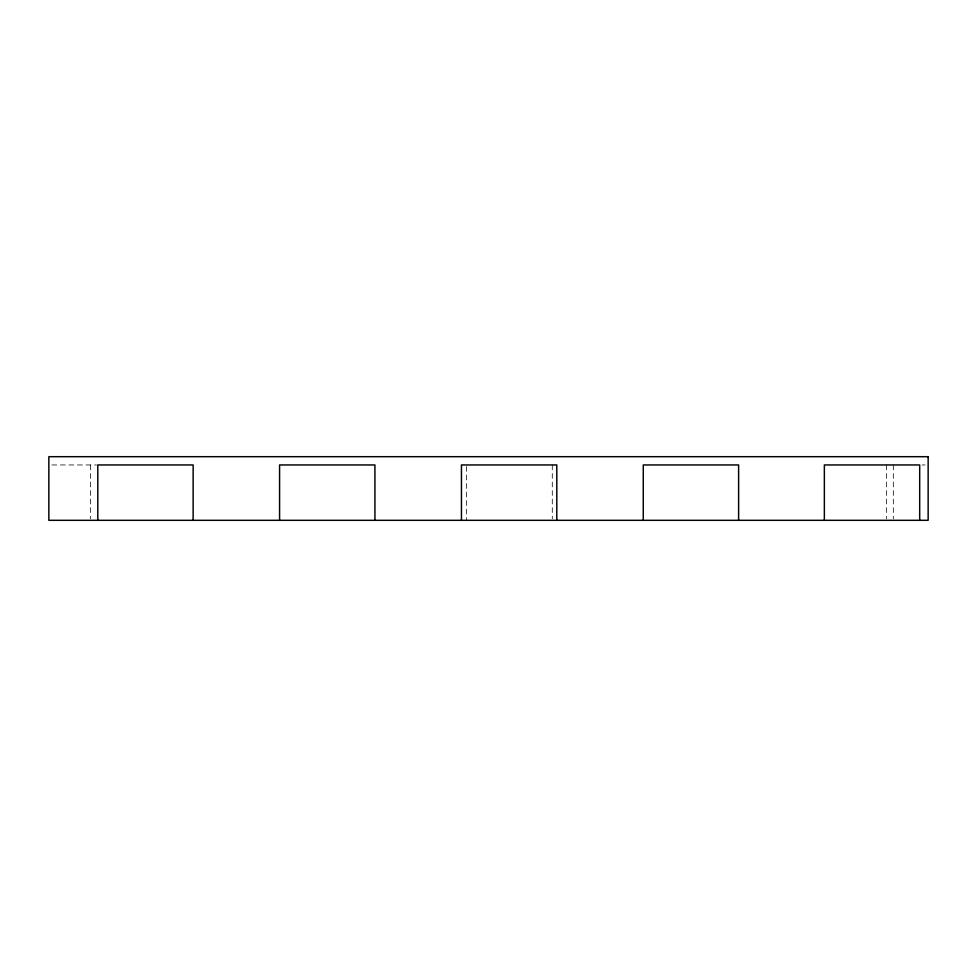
<?xml version="1.0" encoding="UTF-8"?>
<svg xmlns="http://www.w3.org/2000/svg" width="977" height="977" viewBox="0 0 977 977"><rect width="100%" height="100%" fill="white"/><g stroke="black" fill="none" stroke-linecap="round" stroke-linejoin="round"><path stroke-width="0.73" stroke-dasharray="4.88 3.66" d="M51.879 464.954L96.528 464.954M922.044 464.954L925.182 464.954M893.32 464.954L893.32 518.811M886.53 464.954L886.53 518.811M552.286 464.954L552.286 518.811M466.554 466.444L466.554 520.314M90.495 464.954L90.495 518.811"/><path stroke-width="1.47" d="M919.687 520.314L919.687 464.954L824.356 464.954L824.356 520.314M738.612 520.314L738.612 464.954L643.269 464.954L643.269 520.314M556.792 520.314L556.792 464.954L461.449 464.954L461.449 520.314M374.924 520.314L374.924 464.954L279.581 464.954L279.581 520.314M193.141 520.314L193.141 464.954L97.798 464.954L97.798 520.314M928.15 456.686L48.85 456.686L48.85 520.314L928.15 520.314L928.15 456.686"/></g></svg>
